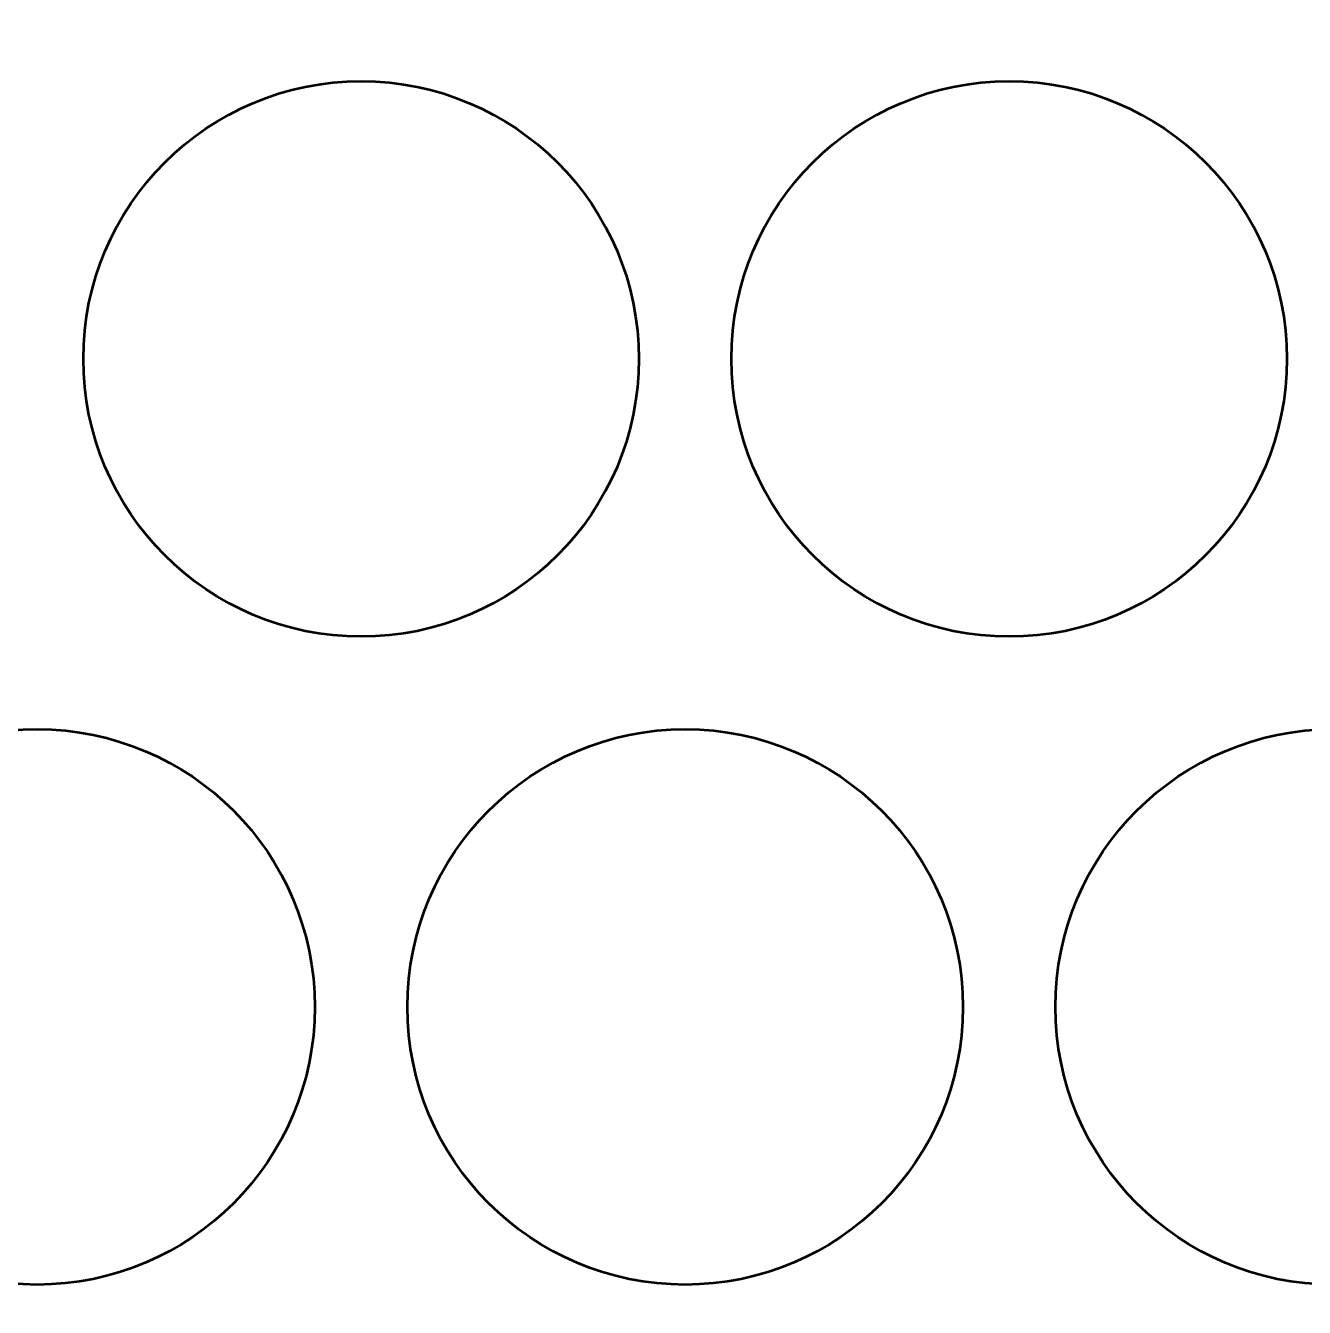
# Model space of a CAD drawing. Header units: centimetres. Extents: x -10.4 to 10.4, y -10.4 to 10.4.
# Drawn here: x -1.81 to 5.09, y -5.12 to 1.8 of the extents above; entities that cross this region are included whole.
import ezdxf

# ---------------------------------------------------------------- set-up
doc = ezdxf.new("R2010")
doc.units = ezdxf.units.CM
doc.header["$MEASUREMENT"] = 0
doc.layers.add('Layer 1', color=7, linetype='Continuous')

msp = doc.modelspace()

# ---------------------------------------------------------------- linework, layer by layer
at = {"layer": 'Layer 1', "lineweight": 53}
for centre in [(0.00004, -0.00004), (3.50004, -0.00004), (-1.74996, -3.50004), (1.75004, -3.50004), (5.25004, -3.50004)]:
    msp.add_ellipse(centre, major_axis=(0, 1.50004), ratio=1, dxfattribs=at)
msp.add_open_spline([(-10.45, -9.95), (-10.45, -9.95), (-10.45, 9.95), (-10.45, 9.95), (-10.45, 9.95), (-10.45, 10.22614), (-10.22614, 10.45), (-9.95, 10.45), (-9.95, 10.45), (-9.95, 10.45), (9.95, 10.45), (9.95, 10.45), (9.95, 10.45), (10.22614, 10.45), (10.45, 10.22614), (10.45, 9.95), (10.45, 9.95), (10.45, 9.95), (10.45, -9.95), (10.45, -9.95), (10.45, -9.95), (10.45, -10.22614), (10.22614, -10.45), (9.95, -10.45), (9.95, -10.45), (9.95, -10.45), (-9.95, -10.45), (-9.95, -10.45), (-9.95, -10.45), (-10.22614, -10.45), (-10.45, -10.22614), (-10.45, -9.95)], degree=3, knots=[0, 0, 0, 0, 0.1111111, 0.1111111, 0.1111111, 0.1111111, 0.2222222, 0.2222222, 0.2222222, 0.2222222, 0.3333333, 0.3333333, 0.3333333, 0.3333333, 0.4444444, 0.4444444, 0.4444444, 0.4444444, 0.5555556, 0.5555556, 0.5555556, 0.5555556, 0.6666667, 0.6666667, 0.6666667, 0.6666667, 0.7777778, 0.7777778, 0.7777778, 0.7777778, 1, 1, 1, 1], dxfattribs=at)

doc.saveas('drawing.dxf')
